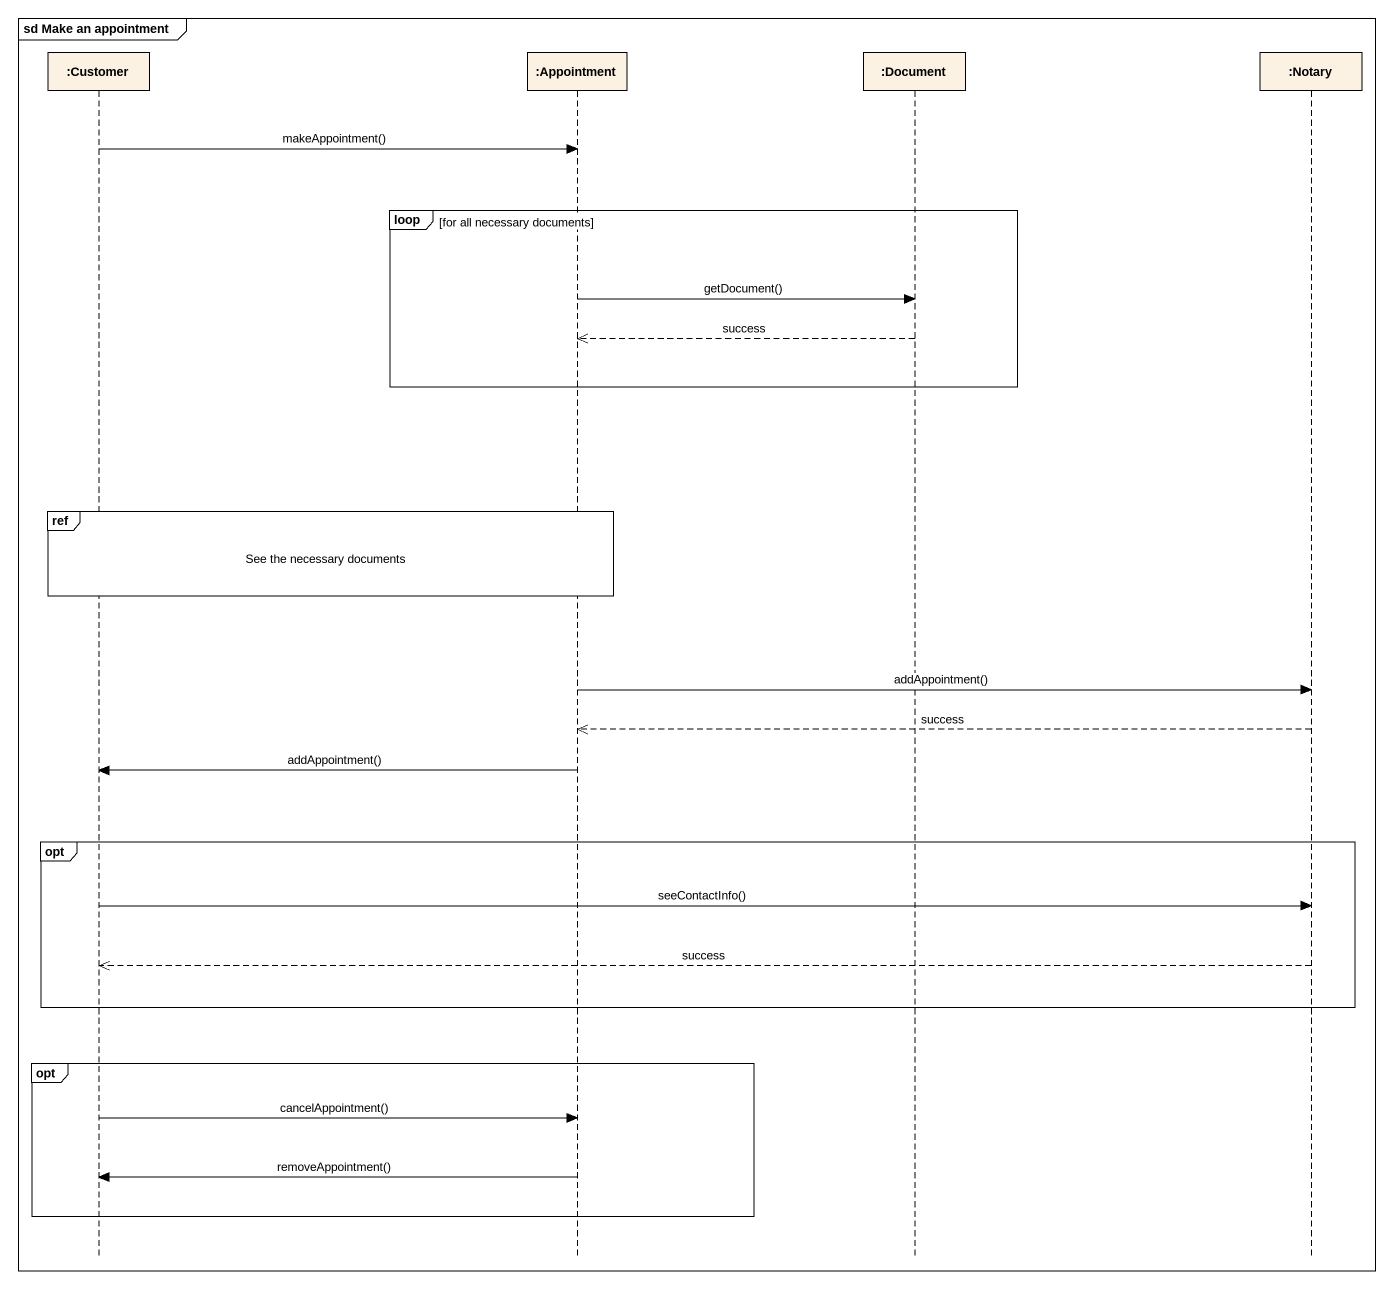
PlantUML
@startuml
mainframe sd Make an appointment
hide footbox
participant ":Customer" as Customer
participant ":Appointment" as Appointment
participant ":Document" as Document
participant ":Notary" as Notary

Customer -> Appointment : makeAppointment()
loop for all necessary documents
  Appointment -> Document : getDocument()
  Document -->> Appointment : success
end
ref over Customer, Appointment : See the necessary documents
Appointment -> Notary : addAppointment()
Notary -->> Appointment : success
Appointment -> Customer : addAppointment()
opt
  Customer -> Notary : seeContactInfo()
  Notary -->> Customer : success
end
opt
  Customer -> Appointment : cancelAppointment()
  Appointment -> Customer : removeAppointment()
end
@enduml
